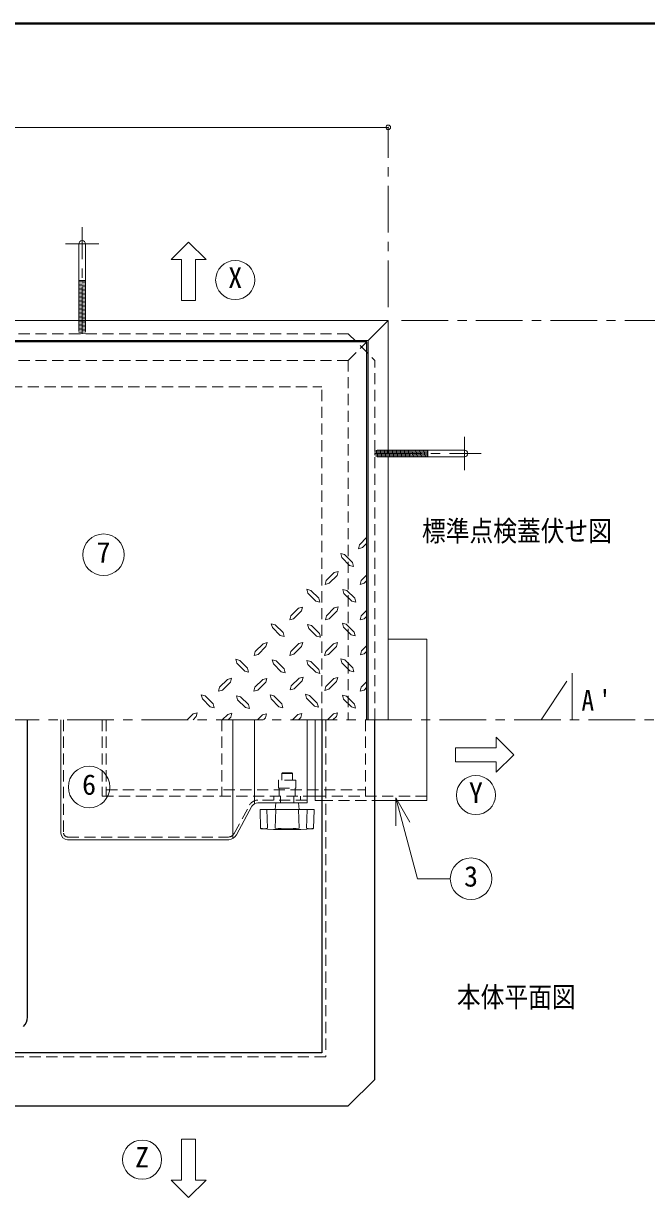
# Model space of a CAD drawing. Units: millimetres at full size, sheet at 1:7; details may follow other scales. Extents: x -1487 to 1348, y -983 to 984.
# Drawn here: x -94 to 374, y 102 to 984 of the extents above; entities that cross this region are included whole.
import ezdxf
from ezdxf.enums import TextEntityAlignment as Align

# ---------------------------------------------------------------- set-up
doc = ezdxf.new("R2010")
doc.units = ezdxf.units.MM
doc.header["$LTSCALE"] = 7
doc.header["$PDMODE"] = 32
doc.header["$PDSIZE"] = 3.5
doc.linetypes.add('CHAIN1', pattern=[8, 5, -1, 1, -1])
doc.linetypes.add('DASHED1', pattern=[1.8, 1.2, -0.6])
doc.layers.add('0-A', color=4, linetype='Continuous', lineweight=9)
doc.styles.add('ＭＳ ゴシック', font='')
doc.styles.get('ＭＳ ゴシック').set_extended_font_data('MS Gothic')

msp = doc.modelspace()

# ---------------------------------------------------------------- linework, layer by layer
at = {"layer": '0-A', "color": 1, "lineweight": 40}
msp.add_line((1347.643, 983.513), (-1487.357, 983.513), dxfattribs=at)
at = {"layer": '0-A'}
for p, q in [((-919.857, 905.513), (180.143, 905.513)), ((24.893, 775.513), (24.893, 806.138)), ((35.393, 806.138), (35.393, 775.513)), ((43.268, 806.138), (35.393, 806.138)), ((-47.357, 790.412), (-52.357, 790.412)), ((-52.357, 789.542), (-47.357, 789.95)), ((-52.357, 788.538), (-47.357, 788.947)), ((-52.357, 787.535), (-47.357, 787.943)), ((-52.357, 786.532), (-47.357, 786.94)), ((-52.357, 785.528), (-47.357, 785.937)), ((-52.357, 784.525), (-47.357, 784.933)), ((-52.357, 783.522), (-47.357, 783.93)), ((-52.357, 782.518), (-47.357, 782.927)), ((-52.357, 781.515), (-47.357, 781.923)), ((-52.357, 780.512), (-47.357, 780.92)), ((-52.357, 779.508), (-47.357, 779.917)), ((-52.357, 778.505), (-47.357, 778.913)), ((-52.357, 777.502), (-47.357, 777.91)), ((-52.357, 776.498), (-47.357, 776.907)), ((-52.357, 775.495), (-47.357, 775.903)), ((-52.357, 774.492), (-47.357, 774.9)), ((-52.357, 773.488), (-47.357, 773.897)), ((-52.357, 772.485), (-47.357, 772.893)), ((-52.357, 771.482), (-47.357, 771.89)), ((-52.357, 770.478), (-47.357, 770.887)), ((-52.357, 769.475), (-47.357, 769.883)), ((-52.357, 768.472), (-47.357, 768.88)), ((-52.357, 767.468), (-47.357, 767.877)), ((35.393, 775.513), (24.893, 775.513)), ((-52.357, 766.465), (-47.357, 766.873)), ((-52.357, 765.462), (-47.357, 765.87)), ((-52.357, 764.458), (-47.357, 764.867)), ((-52.357, 763.455), (-47.357, 763.863)), ((-52.357, 762.452), (-47.357, 762.86)), ((-52.357, 761.448), (-47.357, 761.857)), ((-51.524, 760.513), (-47.357, 760.853)), ((180.143, 658.846), (180.483, 663.013)), ((181.078, 658.013), (181.486, 663.013)), ((182.081, 658.013), (182.49, 663.013)), ((183.085, 658.013), (183.493, 663.013)), ((184.088, 658.013), (184.496, 663.013)), ((185.091, 658.013), (185.5, 663.013)), ((186.095, 658.013), (186.503, 663.013)), ((187.098, 658.013), (187.506, 663.013)), ((188.101, 658.013), (188.51, 663.013)), ((189.105, 658.013), (189.513, 663.013)), ((190.108, 658.013), (190.516, 663.013)), ((191.111, 658.013), (191.52, 663.013)), ((192.115, 658.013), (192.523, 663.013)), ((193.118, 658.013), (193.526, 663.013)), ((194.121, 658.013), (194.53, 663.013)), ((195.125, 658.013), (195.533, 663.013)), ((196.128, 658.013), (196.536, 663.013)), ((197.131, 658.013), (197.54, 663.013)), ((198.135, 658.013), (198.543, 663.013)), ((199.138, 658.013), (199.546, 663.013)), ((200.141, 658.013), (200.55, 663.013)), ((201.145, 658.013), (201.553, 663.013)), ((202.148, 658.013), (202.556, 663.013)), ((203.151, 658.013), (203.56, 663.013)), ((204.155, 658.013), (204.563, 663.013)), ((205.158, 658.013), (205.566, 663.013)), ((206.161, 658.013), (206.57, 663.013)), ((207.165, 658.013), (207.573, 663.013)), ((208.168, 658.013), (208.576, 663.013)), ((209.171, 658.013), (209.58, 663.013)), ((210.041, 663.013), (210.041, 658.013)), ((157.768, 588.997), (158.611, 591.997)), ((164.143, 597.664), (158.611, 591.997)), ((164.143, 593.216), (160.768, 589.841)), ((147.361, 584.591), (144.455, 585.341)), ((145.205, 582.341), (144.455, 585.341)), ((145.205, 582.341), (151.111, 576.435)), ((147.361, 584.591), (153.361, 578.591)), ((160.768, 589.841), (157.768, 588.997)), ((132.83, 562.279), (133.58, 565.279)), ((139.486, 571.185), (133.58, 565.279)), ((141.736, 569.029), (135.736, 563.122)), ((139.486, 571.185), (142.486, 571.935)), ((141.736, 569.029), (142.486, 571.935)), ((159.174, 562.279), (159.924, 565.279)), ((164.143, 569.497), (159.924, 565.279)), ((164.143, 565.185), (162.08, 563.122)), ((119.799, 555.622), (119.049, 558.622)), ((121.955, 557.779), (119.049, 558.622)), ((119.799, 555.622), (125.705, 549.716)), ((121.955, 557.779), (127.955, 551.872)), ((135.736, 563.122), (132.83, 562.279)), ((148.955, 557.779), (146.049, 558.529)), ((146.799, 555.529), (146.049, 558.529)), ((146.799, 555.529), (152.705, 549.716)), ((148.955, 557.779), (154.955, 551.872)), ((162.08, 563.122), (159.174, 562.279)), ((155.705, 548.872), (152.705, 549.716)), ((154.955, 551.872), (155.705, 548.872)), ((112.768, 544.466), (106.861, 538.56)), ((114.924, 542.31), (109.018, 536.31)), ((112.768, 544.466), (115.768, 545.216)), ((114.924, 542.31), (115.768, 545.216)), ((139.58, 544.654), (133.674, 538.747)), ((141.736, 542.497), (135.83, 536.497)), ((139.58, 544.654), (142.58, 545.404)), ((141.736, 542.497), (142.58, 545.404)), ((164.143, 542.779), (159.924, 538.56)), ((95.236, 531.904), (92.236, 532.747)), ((93.08, 529.747), (92.236, 532.747)), ((93.08, 529.747), (98.986, 523.841)), ((95.236, 531.904), (101.143, 525.997)), ((122.611, 531.341), (119.611, 532.185)), ((120.455, 529.185), (119.611, 532.185)), ((120.455, 529.185), (126.361, 523.279)), ((146.518, 530.216), (145.768, 533.216)), ((148.674, 532.372), (145.768, 533.216)), ((146.518, 530.216), (152.424, 524.31)), ((148.674, 532.372), (154.674, 526.466)), ((101.986, 523.091), (98.986, 523.841)), ((101.143, 525.997), (101.986, 523.091)), ((129.361, 522.529), (126.361, 523.279)), ((155.424, 523.56), (152.424, 524.31)), ((154.674, 526.466), (155.424, 523.56)), ((86.049, 517.654), (80.143, 511.841)), ((88.205, 515.497), (82.299, 509.591)), ((86.049, 517.654), (89.049, 518.497)), ((88.205, 515.497), (89.049, 518.497)), ((112.861, 517.841), (106.955, 511.935)), ((115.018, 515.685), (109.111, 509.779)), ((112.861, 517.841), (115.861, 518.685)), ((115.018, 515.685), (115.861, 518.685)), ((139.018, 517.654), (133.205, 511.841)), ((141.268, 515.497), (135.361, 509.591)), ((139.018, 517.654), (142.018, 518.497)), ((141.268, 515.497), (142.018, 518.497)), ((164.143, 516.37), (160.018, 512.404)), ((164.143, 512.122), (162.174, 510.154)), ((66.361, 503.029), (65.518, 506.029)), ((68.518, 505.185), (65.518, 506.029)), ((66.361, 503.029), (72.268, 497.122)), ((68.518, 505.185), (74.424, 499.279)), ((95.986, 504.716), (92.986, 505.56)), ((93.83, 502.56), (92.986, 505.56)), ((95.986, 504.716), (101.893, 498.81)), ((119.799, 502.091), (119.049, 505.091)), ((121.955, 504.341), (119.049, 505.091)), ((121.955, 504.341), (127.955, 498.435)), ((145.393, 503.31), (144.643, 506.31)), ((147.549, 505.56), (144.643, 506.31)), ((145.393, 503.31), (151.299, 497.404)), ((147.549, 505.56), (153.549, 499.56)), ((75.174, 496.279), (72.268, 497.122)), ((74.424, 499.279), (75.174, 496.279)), ((93.83, 502.56), (99.736, 496.654)), ((102.643, 495.81), (99.736, 496.654)), ((101.893, 498.81), (102.643, 495.81)), ((119.799, 502.091), (125.705, 496.279)), ((59.236, 490.935), (53.424, 485.029)), ((61.486, 488.779), (55.58, 482.872)), ((59.236, 490.935), (62.236, 491.779)), ((61.486, 488.779), (62.236, 491.779)), ((85.861, 490.935), (79.955, 485.029)), ((88.111, 488.779), (82.111, 482.779)), ((85.861, 490.935), (88.861, 491.685)), ((88.111, 488.779), (88.861, 491.685)), ((113.236, 491.872), (107.33, 485.966)), ((115.393, 489.716), (109.486, 483.716)), ((113.236, 491.872), (116.236, 492.622)), ((115.393, 489.716), (116.236, 492.622)), ((139.205, 491.497), (133.299, 485.591)), ((141.361, 489.341), (135.455, 483.435)), ((139.205, 491.497), (142.205, 492.341)), ((141.361, 489.341), (142.205, 492.341)), ((164.143, 489.247), (159.924, 485.029)), ((40.486, 476.216), (39.643, 479.216)), ((42.643, 478.466), (39.643, 479.216)), ((40.486, 476.216), (46.393, 470.404)), ((42.643, 478.466), (48.549, 472.56)), ((69.08, 477.904), (66.174, 478.654)), ((66.924, 475.654), (66.174, 478.654)), ((69.08, 477.904), (75.08, 471.997)), ((94.299, 478.466), (91.393, 479.216)), ((92.143, 476.216), (91.393, 479.216)), ((92.143, 476.216), (98.049, 470.404)), ((94.299, 478.466), (100.299, 472.56)), ((118.768, 476.685), (117.924, 479.685)), ((120.924, 478.841), (117.924, 479.685)), ((118.768, 476.685), (124.674, 470.779)), ((120.924, 478.841), (126.83, 472.935)), ((146.611, 476.122), (145.861, 479.122)), ((148.768, 478.279), (145.861, 479.122)), ((148.768, 478.279), (154.768, 472.372)), ((164.143, 484.935), (162.08, 482.872)), ((66.924, 475.654), (72.83, 469.841)), ((75.83, 468.997), (72.83, 469.841)), ((75.08, 471.997), (75.83, 468.997)), ((127.674, 470.029), (124.674, 470.779)), ((126.83, 472.935), (127.674, 470.029)), ((146.611, 476.122), (152.518, 470.216)), ((33.643, 465.06), (28.914, 460.513)), ((35.893, 462.904), (33.502, 460.513)), ((33.643, 465.06), (36.643, 465.904)), ((35.893, 462.904), (36.643, 465.904)), ((59.611, 464.591), (55.37, 460.513)), ((59.611, 464.591), (62.611, 465.435)), ((61.861, 462.435), (59.939, 460.513)), ((61.861, 462.435), (62.611, 465.435)), ((63.446, 371.497), (63.446, 460.513)), ((79.558, 460.513), (79.558, 397.538)), ((85.58, 464.216), (81.877, 460.513)), ((85.58, 464.216), (88.58, 464.966)), ((87.83, 461.966), (86.377, 460.513)), ((87.83, 461.966), (88.58, 464.966)), ((112.205, 464.497), (108.221, 460.513)), ((112.205, 464.497), (115.205, 465.341)), ((114.455, 462.341), (112.627, 460.513)), ((114.455, 462.341), (115.205, 465.341)), ((139.018, 465.06), (134.471, 460.513)), ((141.268, 462.904), (138.535, 460.513)), ((139.018, 465.06), (142.018, 465.904)), ((141.268, 462.904), (142.018, 465.904)), ((261.393, 447.388), (261.393, 439.513)), ((230.768, 439.513), (230.768, 429.013)), ((261.393, 439.513), (230.768, 439.513)), ((230.768, 429.013), (261.393, 429.013)), ((125.143, 403.238), (119.143, 403.238)), ((24.893, 145.513), (35.393, 145.513)), ((24.893, 114.888), (24.893, 145.513)), ((35.393, 145.513), (35.393, 114.888)), ((17.018, 114.888), (24.893, 114.888))]:
    msp.add_line(p, q, dxfattribs=at)
at = {"layer": '0-A', "linetype": 'CHAIN1'}
for p, q in [((180.143, 770.513), (180.143, 905.513)), ((-49.857, 750.513), (-49.857, 830.412)), ((-37.357, 817.912), (-62.357, 817.912)), ((190.143, 760.513), (460.143, 760.513)), ((237.541, 673.013), (237.541, 648.013)), ((170.143, 660.513), (250.041, 660.513)), ((295.143, 460.513), (318.476, 495.513)), ((318.476, 495.513), (318.476, 460.513)), ((-1013.191, 460.513), (460.143, 460.513))]:
    msp.add_line(p, q, dxfattribs=at)
at = {"layer": '0-A', "color": 7, "lineweight": 18}
for p, q in [((-52.357, 817.912), (-52.357, 760.513)), ((-47.357, 817.912), (-47.357, 760.513)), ((180.143, 760.513), (-919.857, 760.513)), ((165.143, 745.513), (180.143, 760.513)), ((180.143, 760.513), (180.143, 460.513)), ((165.143, 745.513), (-904.857, 745.513)), ((165.143, 745.513), (165.143, 460.513)), ((237.541, 663.013), (180.143, 663.013)), ((237.541, 658.013), (180.143, 658.013)), ((180.143, 521.013), (209.143, 521.013)), ((209.143, 521.013), (209.143, 400.013)), ((-65.857, 460.513), (-65.857, 375.522)), ((119.143, 460.513), (119.143, 398.238)), ((125.143, 460.513), (125.143, 400.013)), ((82.111, 398.238), (119.143, 398.238)), ((95.143, 393.238), (95.643, 398.238)), ((113.143, 393.238), (112.643, 398.238)), ((125.143, 400.013), (130.143, 400.013)), ((170.143, 400.013), (209.143, 400.013)), ((185.844, 401.836), (185.844, 380.836)), ((185.844, 401.836), (202.102, 341.161)), ((185.844, 401.836), (196.344, 383.65)), ((77.721, 395.632), (66.009, 374.159)), ((84.275, 379.172), (83.791, 392.72)), ((123.994, 393.238), (84.291, 393.238)), ((89.02, 393.238), (89.52, 379.238)), ((95.153, 379.238), (95.653, 393.238)), ((113.132, 379.238), (112.632, 393.238)), ((119.266, 393.238), (118.766, 379.238)), ((124.01, 379.172), (124.494, 392.72)), ((-60.857, 370.522), (60.252, 370.522)), ((84.751, 378.691), (93.902, 378.25)), ((113.902, 378.238), (94.384, 378.238)), ((123.534, 378.691), (114.383, 378.25)), ((226.826, 341.161), (202.102, 341.161))]:
    msp.add_line(p, q, dxfattribs=at)
at = {"layer": '0-A', "linetype": 'DASHED1'}
for p, q in [((-52.357, 760.445), (-51.524, 760.513)), ((-52.357, 760.513), (-52.357, 750.513)), ((-52.357, 759.442), (-47.357, 759.85)), ((-52.357, 758.438), (-47.357, 758.847)), ((-47.357, 760.513), (-47.357, 750.513)), ((150.143, 750.513), (-889.857, 750.513)), ((-52.357, 757.435), (-47.357, 757.843)), ((-52.357, 756.432), (-47.357, 756.84)), ((-52.357, 755.428), (-47.357, 755.837)), ((-52.357, 754.425), (-47.357, 754.833)), ((-52.357, 753.422), (-47.357, 753.83)), ((-52.357, 752.418), (-47.357, 752.827)), ((-52.357, 751.415), (-47.357, 751.823)), ((-51.117, 750.513), (-47.357, 750.82)), ((150.143, 750.513), (170.143, 730.513)), ((150.143, 730.513), (164.143, 744.513)), ((150.143, 730.513), (-591.778, 730.513)), ((150.143, 730.513), (150.143, 460.513)), ((170.143, 460.513), (170.143, 730.513)), ((-594.81, 710.513), (130.143, 710.513)), ((130.143, 460.513), (130.143, 710.513)), ((180.143, 663.013), (170.143, 663.013)), ((170.143, 659.254), (170.45, 663.013)), ((171.045, 658.013), (171.453, 663.013)), ((172.048, 658.013), (172.456, 663.013)), ((173.051, 658.013), (173.46, 663.013)), ((174.055, 658.013), (174.463, 663.013)), ((175.058, 658.013), (175.466, 663.013)), ((176.061, 658.013), (176.47, 663.013)), ((177.065, 658.013), (177.473, 663.013)), ((178.068, 658.013), (178.476, 663.013)), ((179.071, 658.013), (179.48, 663.013)), ((180.143, 658.013), (170.143, 658.013)), ((180.075, 658.013), (180.143, 658.846)), ((-63.857, 460.513), (-63.857, 375.522)), ((-34.857, 460.513), (-34.857, 403.238)), ((-31.857, 460.513), (-31.857, 403.238)), ((55.143, 460.513), (55.143, 403.238)), ((163.143, 460.513), (163.143, 403.238)), ((110.643, 415.238), (97.643, 415.238)), ((97.643, 415.238), (97.643, 409.238)), ((100.143, 420.238), (100.143, 415.238)), ((100.143, 420.238), (108.143, 420.238)), ((110.643, 415.238), (110.643, 409.238)), ((-31.857, 407.963), (163.143, 407.963)), ((97.643, 409.238), (110.643, 409.238)), ((98.143, 409.238), (98.143, 403.238)), ((110.143, 409.238), (110.143, 403.238)), ((-34.857, 403.238), (119.143, 403.238)), ((119.143, 400.238), (82.111, 400.238)), ((94.143, 403.238), (94.143, 400.238)), ((99.143, 398.238), (99.143, 403.238)), ((109.143, 398.238), (109.143, 403.238)), ((114.143, 403.238), (114.143, 400.238)), ((125.143, 403.238), (209.143, 403.238)), ((130.143, 400.013), (170.143, 400.013)), ((64.253, 375.117), (75.966, 396.59)), ((-60.857, 372.522), (60.192, 372.522))]:
    msp.add_line(p, q, dxfattribs=at)
at = {"layer": '0-A', "color": 5, "lineweight": 25}
for p, q in [((164.143, 744.513), (-590.104, 744.513)), ((164.143, 460.513), (164.143, 744.513)), ((-91.107, 237.171), (-91.107, 460.513)), ((130.143, 460.513), (130.143, 210.513)), ((170.143, 190.513), (170.143, 460.513)), ((130.143, 210.513), (-869.857, 210.513)), ((170.143, 190.513), (150.143, 170.513)), ((-889.857, 170.513), (150.143, 170.513))]:
    msp.add_line(p, q, dxfattribs=at)
at = {"layer": '0-A', "color": 7, "linetype": 'DASHED1', "lineweight": 18}
for p, q in [((133.143, 460.513), (133.143, 207.513)), ((133.143, 207.513), (-872.857, 207.513))]:
    msp.add_line(p, q, dxfattribs=at)
at = {"layer": '0-A'}
for points in [[(43.268, 806.138), (30.143, 819.263), (17.018, 806.138), (24.893, 806.138)], [(153.361, 578.591), (154.111, 575.685), (151.111, 576.435)], [(127.955, 551.872), (128.705, 548.966), (125.705, 549.716)], [(109.018, 536.31), (106.111, 535.56), (106.861, 538.56)], [(135.83, 536.497), (132.924, 535.747), (133.674, 538.747)], [(164.143, 538.372), (162.08, 536.31), (159.08, 535.56), (159.924, 538.56)], [(122.611, 531.341), (128.518, 525.435), (129.361, 522.529)], [(82.299, 509.591), (79.299, 508.841), (80.143, 511.841)], [(109.111, 509.779), (106.111, 508.935), (106.955, 511.935)], [(135.361, 509.591), (132.361, 508.841), (133.205, 511.841)], [(162.174, 510.154), (159.268, 509.404), (160.018, 512.404)], [(127.955, 498.435), (128.705, 495.435), (125.705, 496.279)], [(153.549, 499.56), (154.299, 496.654), (151.299, 497.404)], [(55.58, 482.872), (52.58, 482.029), (53.424, 485.029)], [(82.111, 482.779), (79.205, 482.029), (79.955, 485.029)], [(109.486, 483.716), (106.486, 482.966), (107.33, 485.966)], [(135.455, 483.435), (132.549, 482.591), (133.299, 485.591)], [(162.08, 482.872), (159.08, 482.029), (159.924, 485.029)], [(48.549, 472.56), (49.393, 469.56), (46.393, 470.404)], [(100.299, 472.56), (101.049, 469.56), (98.049, 470.404)], [(154.768, 472.372), (155.518, 469.372), (152.518, 470.216)], [(261.393, 447.388), (274.518, 434.263), (261.393, 421.138), (261.393, 429.013)], [(17.018, 114.888), (30.143, 101.763), (43.268, 114.888), (35.393, 114.888)]]:
    msp.add_lwpolyline(points, dxfattribs=at)
at = {"layer": '0-A', "linetype": 'DASHED1'}
msp.add_lwpolyline([(100.143, 420.238), (100.643, 420.738), (107.643, 420.738), (108.143, 420.238), (108.143, 415.238)], dxfattribs=at)
at = {"layer": '0-A', "color": 7, "lineweight": 18}
for centre, radius in [((65.143, 790.826), 14.7), ((-33.843, 584.499), 15.6), ((-44.695, 410.09), 15.6), ((246.08, 404.013), 14.7), ((242.426, 341.161), 15.6), ((-4.857, 130.201), 14.7)]:
    msp.add_circle(centre, radius, dxfattribs=at)
for centre, radius, start, end in [((-49.857, 817.912), 2.5, 0, 180), ((237.541, 660.513), 2.5, 270, 90), ((82.111, 393.238), 5, 90, 151.38954), ((84.291, 392.738), 0.5, 90, 182.04541), ((123.994, 392.738), 0.5, 357.95459, 90), ((86.896, 385.87), 7.132, 248.41749, 291.58251), ((84.775, 379.19), 0.5, 182.04541, 267.23949), ((104.143, 459.793), 81.055, 263.6327, 276.3673), ((121.389, 385.87), 7.132, 248.41749, 291.58251), ((123.51, 379.19), 0.5, 272.76051, 357.95459), ((-60.857, 375.522), 5, 180, 270), ((59.863, 377.511), 7, 273.17983, 331.38954), ((94.384, 388.238), 10, 267.23949, 270), ((113.902, 388.238), 10, 270, 272.76051)]:
    msp.add_arc(centre, radius, start, end, dxfattribs=at)
at = {"layer": '0-A', "linetype": 'DASHED1'}
for centre, radius, start, end in [((82.111, 393.238), 7, 90, 151.38954), ((-60.857, 375.522), 3, 180, 270), ((59.863, 377.511), 5, 273.76262, 331.38954)]:
    msp.add_arc(centre, radius, start, end, dxfattribs=at)
at = {"layer": '0-A', "color": 5, "lineweight": 25}
msp.add_arc((-101.107, 237.171), 10, 315, 360, dxfattribs=at)
at = {"layer": '0-A'}
msp.add_point((180.143, 905.513), dxfattribs=at)

# ---------------------------------------------------------------- texts
at = {"layer": '0-A', "color": 7, "style": 'ＭＳ ゴシック'}
for s, p in [('X', (59.893, 780.326)), ('7', (-39.093, 573.999)), ('6', (-49.945, 399.59)), ('Y', (240.83, 393.513)), ('3', (237.176, 330.661)), ('Z', (-10.107, 119.701))]:
    msp.add_text(s, height=15.4, dxfattribs=at).set_placement(p, align=Align.BOTTOM_LEFT)
at = {"layer": '0-A', "color": 7, "style": 'ＭＳ ゴシック', "width": 0.85}
for s, p in [('標準点検蓋伏せ図', (205.543, 590.013)), ('本体平面図', (231.793, 240.013))]:
    msp.add_text(s, height=15.4, dxfattribs=at).set_placement(p, align=Align.BOTTOM_LEFT)
at = {"layer": '0-A', "color": 7, "insert": (325.476, 467.513), "char_height": 15.4, "attachment_point": 7, "style": 'ＭＳ ゴシック'}
msp.add_mtext("\\T1.36;\\W0.9;A'", dxfattribs=at)

doc.saveas('drawing.dxf')
